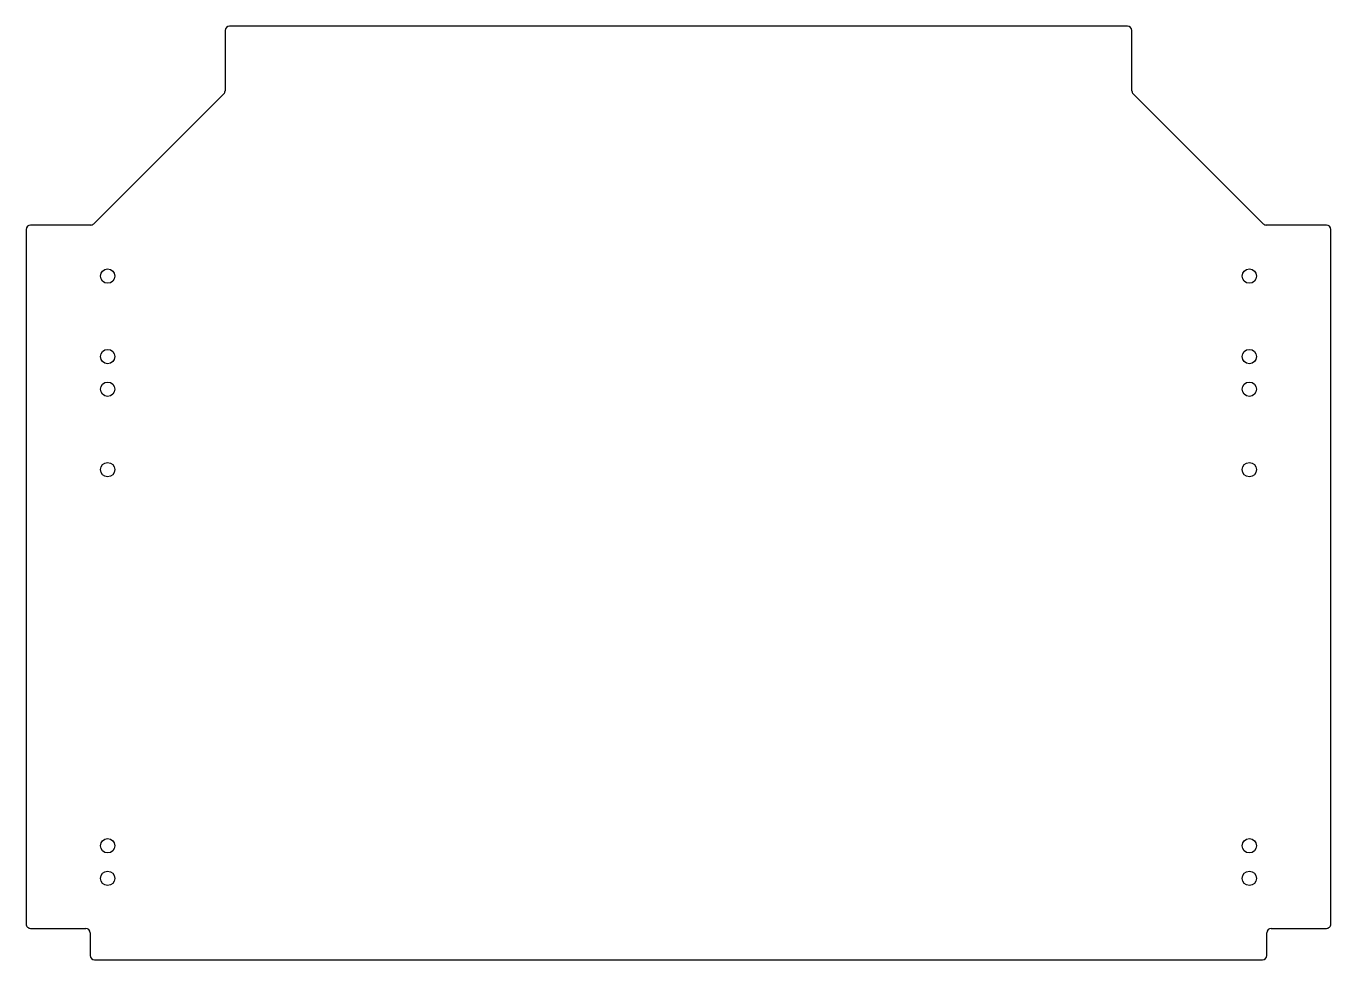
# Model space of a CAD drawing. Header units: millimetres. Extents: x -300 to 300, y -215 to 215.
import ezdxf

# ---------------------------------------------------------------- set-up
doc = ezdxf.new("R2010")
doc.units = ezdxf.units.MM
doc.layers.add('CUTOUTS', color=1, linetype='CONTINUOUS')
doc.layers.add('PERIMETER', color=5, linetype='CONTINUOUS')

msp = doc.modelspace()

# ---------------------------------------------------------------- linework, layer by layer
at = {"layer": 'CUTOUTS'}
for centre in [(-262.5, 99.75), (262.5, 99.75), (-262.5, 62.75), (262.5, 62.75), (-262.5, 47.75), (262.5, 47.75), (-262.5, 10.75), (262.5, 10.75), (-262.5, -162.25), (262.5, -162.25), (-262.5, -177.25), (262.5, -177.25)]:
    msp.add_circle(centre, 3.3, dxfattribs=at)
at = {"layer": 'PERIMETER'}
for p, q in [((-208.5, 212.75), (-208.5, 184.96)), ((206.5, 214.75), (-206.5, 214.75)), ((208.5, 184.96), (208.5, 212.75)), ((-209.09, 183.54), (-268.79, 123.84)), ((268.79, 123.84), (209.09, 183.54)), ((-300, 121.25), (-300, -198.25)), ((-270.21, 123.25), (-298, 123.25)), ((298, 123.25), (270.21, 123.25)), ((300, -198.25), (300, 121.25)), ((-298, -200.25), (-272.5, -200.25)), ((-270.5, -202.25), (-270.5, -212.75)), ((270.5, -212.75), (270.5, -202.25)), ((272.5, -200.25), (298, -200.25)), ((-268.5, -214.75), (268.5, -214.75))]:
    msp.add_line(p, q, dxfattribs=at)
for centre, start, end in [((-206.5, 212.75), 90, 180), ((206.5, 212.75), 0, 90), ((-210.5, 184.96), -45, 0), ((210.5, 184.96), 180, 225), ((-298, 121.25), 90, 179.99999), ((-270.21, 125.25), 270, 315), ((270.21, 125.25), 225, 270), ((298, 121.25), 0.00001, 90), ((-298, -198.25), 179.99999, 270), ((-272.5, -202.25), 0, 90), ((272.5, -202.25), 90, 180), ((298, -198.25), -90, 0.00001), ((-268.5, -212.75), 180, 270), ((268.5, -212.75), -90, 0)]:
    msp.add_arc(centre, 2, start, end, dxfattribs=at)

doc.saveas('drawing.dxf')
